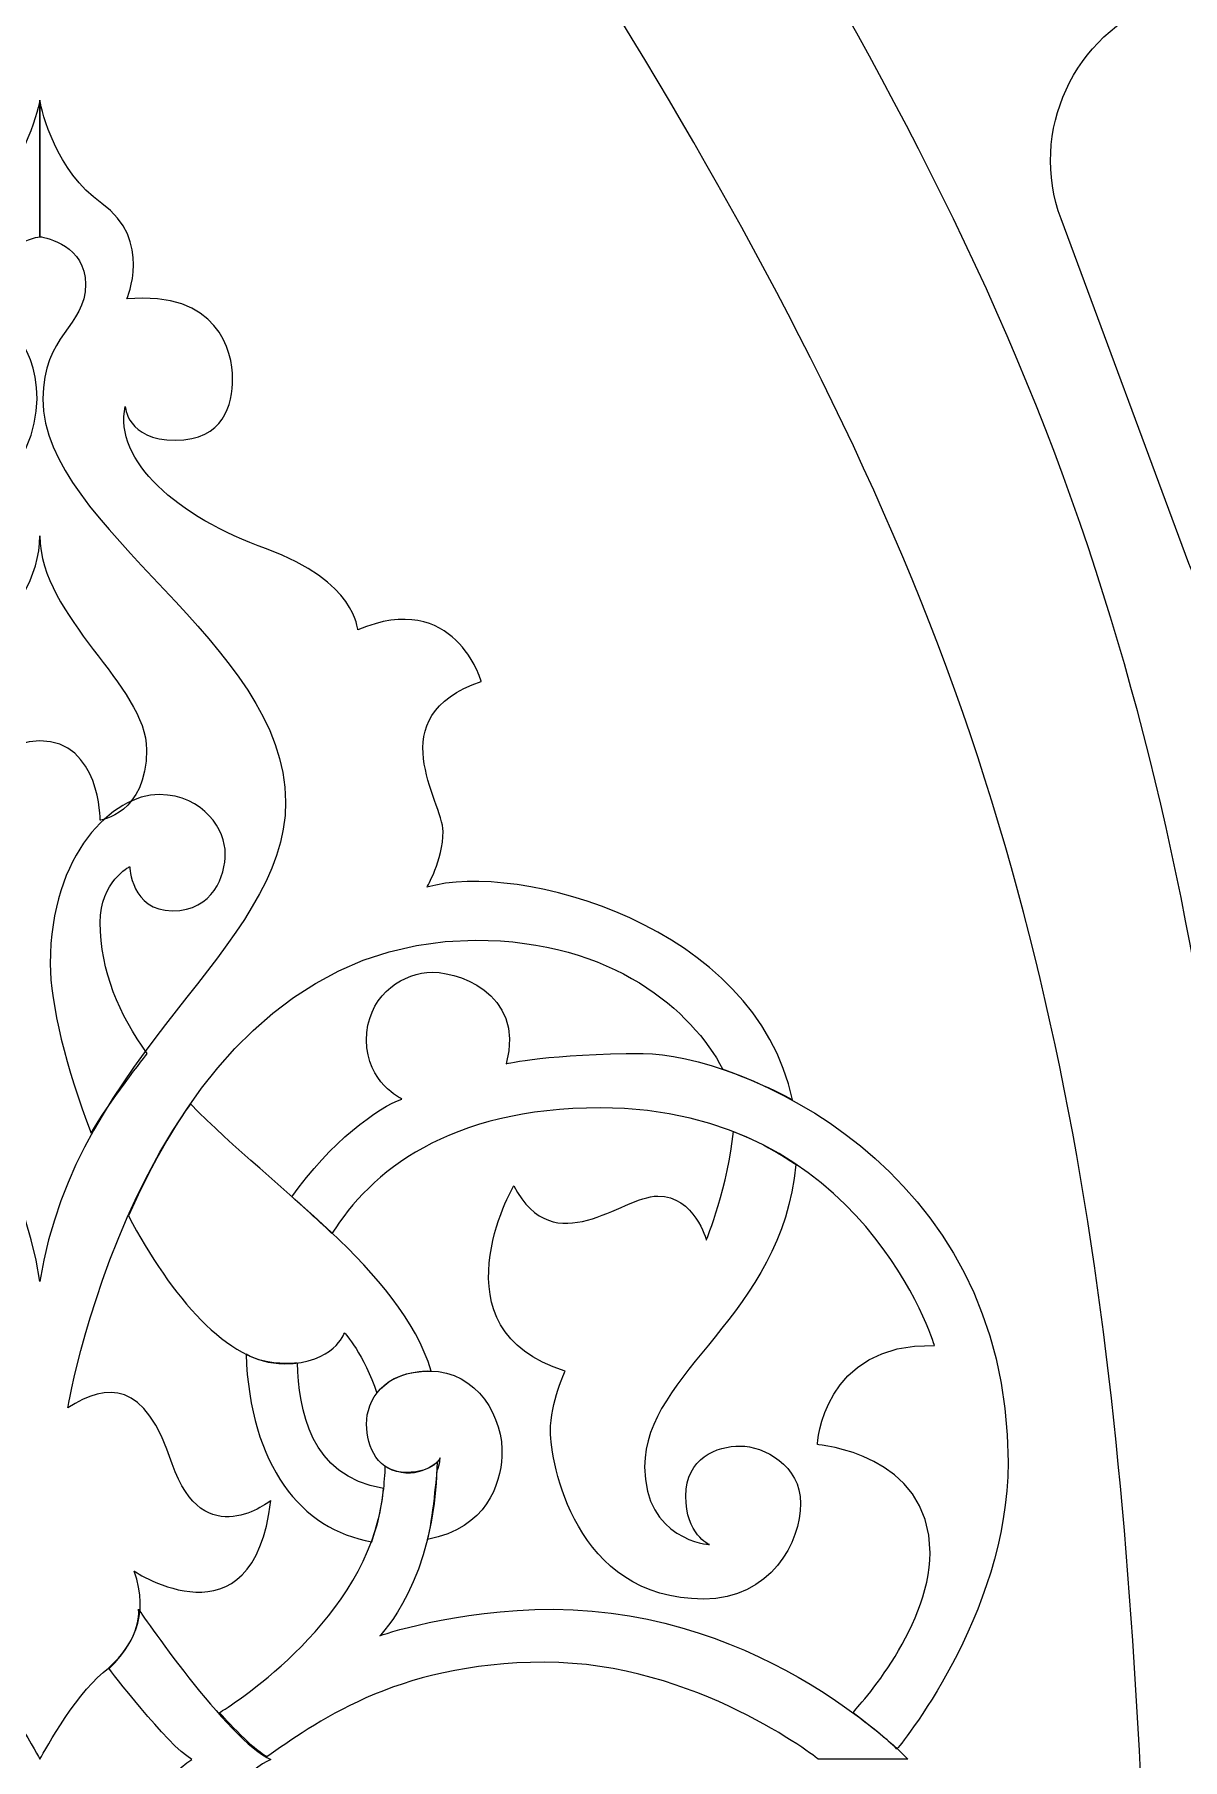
# Model space of a CAD drawing. Header units: millimetres. Extents: x -1420 to -489, y -454 to 898.
# Drawn here: x -973.7 to -939.8, y 131.3 to 182.4 of the extents above; entities that cross this region are included whole.
import ezdxf

# ---------------------------------------------------------------- set-up
doc = ezdxf.new("R2010")
doc.units = ezdxf.units.MM
doc.header["$MEASUREMENT"] = 0
doc.layers.add('Layer 1', color=7, linetype='Continuous')

msp = doc.modelspace()

# ---------------------------------------------------------------- linework, layer by layer
at = {"layer": 'Layer 1', "color": 1, "lineweight": 20}
for points, knots in [([(-1169.1755, 273.9722), (-1169.1755, 273.9722), (-779.1755, 273.9722), (-779.1755, 273.9722), (-779.1755, 273.9722), (-776.4216, 273.9722), (-774.1755, 271.7261), (-774.1755, 268.9722), (-774.1755, 268.9722), (-774.1755, 268.9722), (-774.1755, -21.0278), (-774.1755, -21.0278), (-774.1755, -21.0278), (-774.1755, -23.7817), (-776.4216, -26.0278), (-779.1755, -26.0278), (-779.1755, -26.0278), (-779.1755, -26.0278), (-1169.1755, -26.0278), (-1169.1755, -26.0278), (-1169.1755, -26.0278), (-1171.9294, -26.0278), (-1174.1755, -23.7817), (-1174.1755, -21.0278), (-1174.1755, -21.0278), (-1174.1755, -21.0278), (-1174.1755, 268.9722), (-1174.1755, 268.9722), (-1174.1755, 268.9722), (-1174.1755, 271.7261), (-1171.9294, 273.9722), (-1169.1755, 273.9722)], [0, 0, 0, 0, 0.1111111, 0.1111111, 0.1111111, 0.1111111, 0.2222222, 0.2222222, 0.2222222, 0.2222222, 0.3333333, 0.3333333, 0.3333333, 0.3333333, 0.4444444, 0.4444444, 0.4444444, 0.4444444, 0.5555556, 0.5555556, 0.5555556, 0.5555556, 0.6666667, 0.6666667, 0.6666667, 0.6666667, 0.7777778, 0.7777778, 0.7777778, 0.7777778, 1, 1, 1, 1]), ([(-1006.3358, 123.1453), (-1005.7897, 137.0299), (-1005.2435, 150.9144), (-999.7686, 164.9461), (-999.7686, 164.9461), (-994.2937, 178.9778), (-983.8899, 193.1566), (-978.6881, 200.246), (-978.6881, 200.246), (-973.4862, 207.3353), (-973.4862, 207.3353), (-973.4862, 207.3353)], [0, 0, 0, 0, 0.25, 0.25, 0.25, 0.25, 0.5, 0.5, 0.5, 0.5, 1, 1, 1, 1]), ([(-940.6807, 123.1453), (-941.2268, 137.0299), (-941.773, 150.9144), (-947.2479, 164.9461), (-947.2479, 164.9461), (-952.7228, 178.9778), (-963.1266, 193.1566), (-968.3284, 200.246), (-968.3284, 200.246), (-973.5303, 207.3353), (-973.5303, 207.3353), (-973.5303, 207.3353)], [0, 0, 0, 0, 0.25, 0.25, 0.25, 0.25, 0.5, 0.5, 0.5, 0.5, 1, 1, 1, 1])]:
    msp.add_open_spline(points, degree=3, knots=knots, dxfattribs=at)
at = {"layer": 'Layer 1', "lineweight": 20}
for points, knots in [([(-1010.0308, 127.9442), (-1009.424, 142.6001), (-1008.8171, 157.256), (-1002.7339, 172.0672), (-1002.7339, 172.0672), (-996.6507, 186.8785), (-985.0909, 201.845), (-979.3111, 209.3282), (-979.3111, 209.3282), (-973.5313, 216.8114), (-973.5313, 216.8114), (-973.5313, 216.8114)], [0, 0, 0, 0, 0.25, 0.25, 0.25, 0.25, 0.5, 0.5, 0.5, 0.5, 1, 1, 1, 1]), ([(-937.0807, 127.9442), (-937.6875, 142.6001), (-938.2944, 157.256), (-944.3776, 172.0672), (-944.3776, 172.0672), (-950.4608, 186.8785), (-962.0206, 201.845), (-967.8004, 209.3282), (-967.8004, 209.3282), (-973.5802, 216.8114), (-973.5802, 216.8114), (-973.5802, 216.8114)], [0, 0, 0, 0, 0.25, 0.25, 0.25, 0.25, 0.5, 0.5, 0.5, 0.5, 1, 1, 1, 1]), ([(-943.3696, 176.9179), (-943.3696, 176.9179), (-939.5923, 166.7253), (-939.5923, 166.7253), (-939.5923, 166.7253), (-938.6353, 164.143), (-935.7488, 162.8175), (-933.1664, 163.7745), (-933.1664, 163.7745), (-933.1664, 163.7745), (-923.6082, 167.3166), (-923.6082, 167.3166), (-923.6082, 167.3166), (-921.0259, 168.2736), (-919.7003, 171.1602), (-920.6573, 173.7425), (-920.6573, 173.7425), (-920.6573, 173.7425), (-924.4345, 183.935), (-924.4345, 183.935), (-924.4345, 183.935), (-925.3915, 186.5174), (-928.2782, 187.843), (-930.8605, 186.886), (-930.8605, 186.886), (-930.8605, 186.886), (-940.4187, 183.3437), (-940.4187, 183.3437), (-940.4187, 183.3437), (-943.0009, 182.3867), (-944.3265, 179.5002), (-943.3696, 176.9179)], [0, 0, 0, 0, 0.1111111, 0.1111111, 0.1111111, 0.1111111, 0.2222222, 0.2222222, 0.2222222, 0.2222222, 0.3333333, 0.3333333, 0.3333333, 0.3333333, 0.4444444, 0.4444444, 0.4444444, 0.4444444, 0.5555556, 0.5555556, 0.5555556, 0.5555556, 0.6666667, 0.6666667, 0.6666667, 0.6666667, 0.7777778, 0.7777778, 0.7777778, 0.7777778, 1, 1, 1, 1])]:
    msp.add_open_spline(points, degree=3, knots=knots, dxfattribs=at)
at = {"layer": 'Layer 1', "lineweight": 9}
for points, knots in [([(-973.5675, 180.4255), (-973.5007, 180.0681), (-973.0983, 178.3486), (-971.737, 177.376), (-971.737, 177.376), (-970.2144, 176.2887), (-970.9975, 174.5484), (-970.9975, 174.5484), (-970.9975, 174.5484), (-968.3001, 174.8095), (-967.8651, 172.9822), (-967.8651, 172.1992), (-967.8651, 172.1992), (-967.8651, 171.4161), (-968.1261, 170.372), (-969.5618, 170.372), (-969.5618, 170.372), (-970.9975, 170.372), (-971.0409, 171.3726), (-971.0409, 171.3726), (-971.0409, 171.3726), (-971.389, 169.7629), (-969.5183, 168.1097), (-966.8645, 167.1526), (-966.8645, 167.1526), (-964.2107, 166.1956), (-964.1672, 164.7599), (-964.1672, 164.7599), (-964.1672, 164.7599), (-961.2961, 165.978), (-960.513, 163.2372), (-960.513, 163.2372), (-960.513, 163.2372), (-963.5581, 162.1931), (-961.6442, 159.6701), (-961.6442, 158.8), (-961.6442, 158.8), (-961.6442, 157.9299), (-962.1224, 157.1468), (-962.1224, 157.1468), (-962.1224, 157.1468), (-959.4332, 157.9329), (-952.4031, 156.0372), (-951.3146, 150.8549), (-951.3146, 150.8549), (-951.804, 151.1731), (-953.3782, 151.7768), (-953.3782, 151.7768), (-953.3782, 151.7768), (-954.2716, 153.4713), (-956.6054, 155.5806), (-960.6871, 155.5806), (-960.6871, 155.5806), (-970.4318, 155.5806), (-972.7376, 141.7464), (-972.7376, 141.7464), (-972.7376, 141.7464), (-971.563, 142.4859), (-970.4754, 142.5729), (-969.6488, 140.0932), (-969.6488, 140.0932), (-968.7443, 137.38), (-966.734, 139.0056), (-966.734, 139.0056), (-966.734, 139.0056), (-967.256, 134.5681), (-970.7799, 136.9173), (-970.7799, 136.9173), (-970.7799, 136.9173), (-970.3014, 135.6121), (-970.8234, 134.6116), (-971.6935, 133.9155), (-971.6935, 133.9155), (-972.5636, 133.2196), (-973.5633, 131.3544), (-973.5633, 131.3544), (-973.5633, 131.3544), (-973.5633, 131.3544), (-974.5633, 133.2196), (-975.4334, 133.9155), (-975.4334, 133.9155), (-976.3035, 134.6116), (-976.8255, 135.6121), (-976.347, 136.9173), (-976.347, 136.9173), (-976.347, 136.9173), (-979.8709, 134.5681), (-980.3929, 139.0056), (-980.3929, 139.0056), (-980.3929, 139.0056), (-978.3826, 137.38), (-977.4781, 140.0932), (-977.4781, 140.0932), (-976.6515, 142.5729), (-975.5639, 142.4859), (-974.3893, 141.7464), (-974.3893, 141.7464), (-974.3893, 141.7464), (-976.695, 155.5806), (-986.4399, 155.5806), (-986.4399, 155.5806), (-990.5216, 155.5806), (-992.8552, 153.4713), (-993.7487, 151.7768), (-993.7487, 151.7768), (-993.7487, 151.7768), (-995.3229, 151.1731), (-995.8124, 150.8549), (-995.8124, 150.8549), (-994.7238, 156.0372), (-987.6936, 157.9329), (-985.0044, 157.1468), (-985.0044, 157.1468), (-985.0044, 157.1468), (-985.4829, 157.9299), (-985.4829, 158.8), (-985.4829, 158.8), (-985.4829, 159.6701), (-983.5687, 162.1931), (-986.614, 163.2372), (-986.614, 163.2372), (-986.614, 163.2372), (-985.8309, 165.978), (-982.9597, 164.7599), (-982.9597, 164.7599), (-982.9597, 164.7599), (-982.9162, 166.1956), (-980.2624, 167.1526), (-980.2624, 167.1526), (-977.6086, 168.1097), (-975.738, 169.7629), (-976.086, 171.3726), (-976.086, 171.3726), (-976.086, 171.3726), (-976.1295, 170.372), (-977.5651, 170.372), (-977.5651, 170.372), (-979.0008, 170.372), (-979.2618, 171.4161), (-979.2618, 172.1992), (-979.2618, 172.1992), (-979.2618, 172.9822), (-978.8268, 174.8095), (-976.1295, 174.5484), (-976.1295, 174.5484), (-976.1295, 174.5484), (-976.9126, 176.2887), (-975.3899, 177.376), (-975.3899, 177.376), (-974.0691, 178.3197), (-973.6512, 180.0013), (-973.5675, 180.4255), (-973.5675, 180.4255), (-973.5675, 180.4255), (-973.5675, 176.3905), (-973.5675, 176.3905), (-973.5675, 176.3905), (-973.8024, 176.3504), (-974.9113, 176.1061), (-974.9113, 174.9835), (-974.9113, 174.9835), (-974.9113, 173.7219), (-973.6499, 173.5043), (-973.6499, 171.5901), (-973.6499, 171.5901), (-973.6499, 167.7617), (-980.8279, 164.3683), (-980.8279, 159.6701), (-980.8279, 159.6701), (-980.8279, 155.3196), (-974.6292, 152.2743), (-973.5633, 145.4877), (-973.5633, 145.4877), (-972.4977, 152.2743), (-966.2989, 155.3196), (-966.2989, 159.6701), (-966.2989, 159.6701), (-966.2989, 164.3683), (-973.4772, 167.7617), (-973.4772, 171.5901), (-973.4772, 171.5901), (-973.4772, 173.5043), (-972.2156, 173.7219), (-972.2156, 174.9835), (-972.2156, 174.9835), (-972.2156, 176.122), (-973.3534, 176.3572), (-973.5675, 176.3919), (-973.5675, 176.3919), (-973.5675, 176.3919), (-973.5675, 180.4255), (-973.5675, 180.4255)], [0, 0, 0, 0, 0.0204082, 0.0204082, 0.0204082, 0.0204082, 0.0408163, 0.0408163, 0.0408163, 0.0408163, 0.0612245, 0.0612245, 0.0612245, 0.0612245, 0.0816327, 0.0816327, 0.0816327, 0.0816327, 0.1020408, 0.1020408, 0.1020408, 0.1020408, 0.122449, 0.122449, 0.122449, 0.122449, 0.1428571, 0.1428571, 0.1428571, 0.1428571, 0.1632653, 0.1632653, 0.1632653, 0.1632653, 0.1836735, 0.1836735, 0.1836735, 0.1836735, 0.2040816, 0.2040816, 0.2040816, 0.2040816, 0.2244898, 0.2244898, 0.2244898, 0.2244898, 0.244898, 0.244898, 0.244898, 0.244898, 0.2653061, 0.2653061, 0.2653061, 0.2653061, 0.2857143, 0.2857143, 0.2857143, 0.2857143, 0.3061224, 0.3061224, 0.3061224, 0.3061224, 0.3265306, 0.3265306, 0.3265306, 0.3265306, 0.3469388, 0.3469388, 0.3469388, 0.3469388, 0.3673469, 0.3673469, 0.3673469, 0.3673469, 0.3877551, 0.3877551, 0.3877551, 0.3877551, 0.4081633, 0.4081633, 0.4081633, 0.4081633, 0.4285714, 0.4285714, 0.4285714, 0.4285714, 0.4489796, 0.4489796, 0.4489796, 0.4489796, 0.4693878, 0.4693878, 0.4693878, 0.4693878, 0.4897959, 0.4897959, 0.4897959, 0.4897959, 0.5102041, 0.5102041, 0.5102041, 0.5102041, 0.5306122, 0.5306122, 0.5306122, 0.5306122, 0.5510204, 0.5510204, 0.5510204, 0.5510204, 0.5714286, 0.5714286, 0.5714286, 0.5714286, 0.5918367, 0.5918367, 0.5918367, 0.5918367, 0.6122449, 0.6122449, 0.6122449, 0.6122449, 0.6326531, 0.6326531, 0.6326531, 0.6326531, 0.6530612, 0.6530612, 0.6530612, 0.6530612, 0.6734694, 0.6734694, 0.6734694, 0.6734694, 0.6938776, 0.6938776, 0.6938776, 0.6938776, 0.7142857, 0.7142857, 0.7142857, 0.7142857, 0.7346939, 0.7346939, 0.7346939, 0.7346939, 0.755102, 0.755102, 0.755102, 0.755102, 0.7755102, 0.7755102, 0.7755102, 0.7755102, 0.7959184, 0.7959184, 0.7959184, 0.7959184, 0.8163265, 0.8163265, 0.8163265, 0.8163265, 0.8367347, 0.8367347, 0.8367347, 0.8367347, 0.8571429, 0.8571429, 0.8571429, 0.8571429, 0.877551, 0.877551, 0.877551, 0.877551, 0.8979592, 0.8979592, 0.8979592, 0.8979592, 0.9183673, 0.9183673, 0.9183673, 0.9183673, 0.9387755, 0.9387755, 0.9387755, 0.9387755, 0.9591837, 0.9591837, 0.9591837, 0.9591837, 1, 1, 1, 1]), ([(-973.5675, 180.4255), (-973.5007, 180.0681), (-973.0983, 178.3486), (-971.737, 177.376), (-971.737, 177.376), (-970.2144, 176.2887), (-970.9975, 174.5484), (-970.9975, 174.5484), (-970.9975, 174.5484), (-968.3001, 174.8095), (-967.8651, 172.9822), (-967.8651, 172.1992), (-967.8651, 172.1992), (-967.8651, 171.4161), (-968.1261, 170.372), (-969.5618, 170.372), (-969.5618, 170.372), (-970.9975, 170.372), (-971.0409, 171.3726), (-971.0409, 171.3726), (-971.0409, 171.3726), (-971.389, 169.7629), (-969.5183, 168.1097), (-966.8645, 167.1526), (-966.8645, 167.1526), (-964.2107, 166.1956), (-964.1672, 164.7599), (-964.1672, 164.7599), (-964.1672, 164.7599), (-961.2961, 165.978), (-960.513, 163.2372), (-960.513, 163.2372), (-960.513, 163.2372), (-963.5581, 162.1931), (-961.6442, 159.6701), (-961.6442, 158.8), (-961.6442, 158.8), (-961.6442, 157.9299), (-962.1224, 157.1468), (-962.1224, 157.1468), (-962.1224, 157.1468), (-959.4332, 157.9329), (-952.4031, 156.0372), (-951.3146, 150.8549), (-951.3146, 150.8549), (-951.804, 151.1731), (-953.3782, 151.7768), (-953.3782, 151.7768), (-953.3782, 151.7768), (-954.2716, 153.4713), (-956.6054, 155.5806), (-960.6871, 155.5806), (-960.6871, 155.5806), (-970.4318, 155.5806), (-972.7376, 141.7464), (-972.7376, 141.7464), (-972.7376, 141.7464), (-971.563, 142.4859), (-970.4754, 142.5729), (-969.6488, 140.0932), (-969.6488, 140.0932), (-968.7443, 137.38), (-966.734, 139.0056), (-966.734, 139.0056), (-966.734, 139.0056), (-967.256, 134.5681), (-970.7799, 136.9173), (-970.7799, 136.9173), (-970.7799, 136.9173), (-970.3014, 135.6121), (-970.8234, 134.6116), (-971.6935, 133.9155), (-971.6935, 133.9155), (-972.5636, 133.2196), (-973.5633, 131.3544), (-973.5633, 131.3544), (-973.5633, 131.3544), (-973.5633, 131.3544), (-974.5633, 133.2196), (-975.4334, 133.9155), (-975.4334, 133.9155), (-976.3035, 134.6116), (-976.8255, 135.6121), (-976.347, 136.9173), (-976.347, 136.9173), (-976.347, 136.9173), (-979.8709, 134.5681), (-980.3929, 139.0056), (-980.3929, 139.0056), (-980.3929, 139.0056), (-978.3826, 137.38), (-977.4781, 140.0932), (-977.4781, 140.0932), (-976.6515, 142.5729), (-975.5639, 142.4859), (-974.3893, 141.7464), (-974.3893, 141.7464), (-974.3893, 141.7464), (-976.695, 155.5806), (-986.4399, 155.5806), (-986.4399, 155.5806), (-990.5216, 155.5806), (-992.8552, 153.4713), (-993.7487, 151.7768), (-993.7487, 151.7768), (-993.7487, 151.7768), (-995.3229, 151.1731), (-995.8124, 150.8549), (-995.8124, 150.8549), (-994.7238, 156.0372), (-987.6936, 157.9329), (-985.0044, 157.1468), (-985.0044, 157.1468), (-985.0044, 157.1468), (-985.4829, 157.9299), (-985.4829, 158.8), (-985.4829, 158.8), (-985.4829, 159.6701), (-983.5687, 162.1931), (-986.614, 163.2372), (-986.614, 163.2372), (-986.614, 163.2372), (-985.8309, 165.978), (-982.9597, 164.7599), (-982.9597, 164.7599), (-982.9597, 164.7599), (-982.9162, 166.1956), (-980.2624, 167.1526), (-980.2624, 167.1526), (-977.6086, 168.1097), (-975.738, 169.7629), (-976.086, 171.3726), (-976.086, 171.3726), (-976.086, 171.3726), (-976.1295, 170.372), (-977.5651, 170.372), (-977.5651, 170.372), (-979.0008, 170.372), (-979.2618, 171.4161), (-979.2618, 172.1992), (-979.2618, 172.1992), (-979.2618, 172.9822), (-978.8268, 174.8095), (-976.1295, 174.5484), (-976.1295, 174.5484), (-976.1295, 174.5484), (-976.9126, 176.2887), (-975.3899, 177.376), (-975.3899, 177.376), (-974.0691, 178.3197), (-973.6512, 180.0013), (-973.5675, 180.4255), (-973.5675, 180.4255), (-973.5675, 180.4255), (-973.5675, 176.3905), (-973.5675, 176.3905), (-973.5675, 176.3905), (-973.8024, 176.3504), (-974.9113, 176.1061), (-974.9113, 174.9835), (-974.9113, 174.9835), (-974.9113, 173.7219), (-973.6499, 173.5043), (-973.6499, 171.5901), (-973.6499, 171.5901), (-973.6499, 167.7617), (-980.8279, 164.3683), (-980.8279, 159.6701), (-980.8279, 159.6701), (-980.8279, 155.3196), (-974.6292, 152.2743), (-973.5633, 145.4877), (-973.5633, 145.4877), (-972.4977, 152.2743), (-966.2989, 155.3196), (-966.2989, 159.6701), (-966.2989, 159.6701), (-966.2989, 164.3683), (-973.4772, 167.7617), (-973.4772, 171.5901), (-973.4772, 171.5901), (-973.4772, 173.5043), (-972.2156, 173.7219), (-972.2156, 174.9835), (-972.2156, 174.9835), (-972.2156, 176.122), (-973.3534, 176.3572), (-973.5675, 176.3919), (-973.5675, 176.3919), (-973.5675, 176.3919), (-973.5675, 180.4255), (-973.5675, 180.4255)], [0, 0, 0, 0, 0.0204082, 0.0204082, 0.0204082, 0.0204082, 0.0408163, 0.0408163, 0.0408163, 0.0408163, 0.0612245, 0.0612245, 0.0612245, 0.0612245, 0.0816327, 0.0816327, 0.0816327, 0.0816327, 0.1020408, 0.1020408, 0.1020408, 0.1020408, 0.122449, 0.122449, 0.122449, 0.122449, 0.1428571, 0.1428571, 0.1428571, 0.1428571, 0.1632653, 0.1632653, 0.1632653, 0.1632653, 0.1836735, 0.1836735, 0.1836735, 0.1836735, 0.2040816, 0.2040816, 0.2040816, 0.2040816, 0.2244898, 0.2244898, 0.2244898, 0.2244898, 0.244898, 0.244898, 0.244898, 0.244898, 0.2653061, 0.2653061, 0.2653061, 0.2653061, 0.2857143, 0.2857143, 0.2857143, 0.2857143, 0.3061224, 0.3061224, 0.3061224, 0.3061224, 0.3265306, 0.3265306, 0.3265306, 0.3265306, 0.3469388, 0.3469388, 0.3469388, 0.3469388, 0.3673469, 0.3673469, 0.3673469, 0.3673469, 0.3877551, 0.3877551, 0.3877551, 0.3877551, 0.4081633, 0.4081633, 0.4081633, 0.4081633, 0.4285714, 0.4285714, 0.4285714, 0.4285714, 0.4489796, 0.4489796, 0.4489796, 0.4489796, 0.4693878, 0.4693878, 0.4693878, 0.4693878, 0.4897959, 0.4897959, 0.4897959, 0.4897959, 0.5102041, 0.5102041, 0.5102041, 0.5102041, 0.5306122, 0.5306122, 0.5306122, 0.5306122, 0.5510204, 0.5510204, 0.5510204, 0.5510204, 0.5714286, 0.5714286, 0.5714286, 0.5714286, 0.5918367, 0.5918367, 0.5918367, 0.5918367, 0.6122449, 0.6122449, 0.6122449, 0.6122449, 0.6326531, 0.6326531, 0.6326531, 0.6326531, 0.6530612, 0.6530612, 0.6530612, 0.6530612, 0.6734694, 0.6734694, 0.6734694, 0.6734694, 0.6938776, 0.6938776, 0.6938776, 0.6938776, 0.7142857, 0.7142857, 0.7142857, 0.7142857, 0.7346939, 0.7346939, 0.7346939, 0.7346939, 0.755102, 0.755102, 0.755102, 0.755102, 0.7755102, 0.7755102, 0.7755102, 0.7755102, 0.7959184, 0.7959184, 0.7959184, 0.7959184, 0.8163265, 0.8163265, 0.8163265, 0.8163265, 0.8367347, 0.8367347, 0.8367347, 0.8367347, 0.8571429, 0.8571429, 0.8571429, 0.8571429, 0.877551, 0.877551, 0.877551, 0.877551, 0.8979592, 0.8979592, 0.8979592, 0.8979592, 0.9183673, 0.9183673, 0.9183673, 0.9183673, 0.9387755, 0.9387755, 0.9387755, 0.9387755, 0.9591837, 0.9591837, 0.9591837, 0.9591837, 1, 1, 1, 1]), ([(-973.5633, 161.4753), (-971.7792, 161.4753), (-971.7805, 159.1263), (-971.7805, 159.1263), (-971.7805, 159.1263), (-971.7805, 159.1263), (-970.4101, 159.322), (-970.4101, 161.2143), (-970.4101, 161.2143), (-970.4101, 163.1067), (-973.5633, 165.1297), (-973.5633, 167.5442), (-973.5633, 167.5442), (-973.5633, 165.1297), (-976.7168, 163.1067), (-976.7168, 161.2143), (-976.7168, 161.2143), (-976.7168, 159.322), (-975.3464, 159.1263), (-975.3464, 159.1263), (-975.3464, 159.1263), (-975.3464, 159.1263), (-975.3464, 161.4753), (-973.5633, 161.4753)], [0, 0, 0, 0, 0.1428571, 0.1428571, 0.1428571, 0.1428571, 0.2857143, 0.2857143, 0.2857143, 0.2857143, 0.4285714, 0.4285714, 0.4285714, 0.4285714, 0.5714286, 0.5714286, 0.5714286, 0.5714286, 0.7142857, 0.7142857, 0.7142857, 0.7142857, 1, 1, 1, 1]), ([(-973.5633, 161.4753), (-971.7792, 161.4753), (-971.7805, 159.1263), (-971.7805, 159.1263), (-971.7805, 159.1263), (-971.7805, 159.1263), (-970.4101, 159.322), (-970.4101, 161.2143), (-970.4101, 161.2143), (-970.4101, 163.1067), (-973.5633, 165.1297), (-973.5633, 167.5442), (-973.5633, 167.5442), (-973.5633, 165.1297), (-976.7168, 163.1067), (-976.7168, 161.2143), (-976.7168, 161.2143), (-976.7168, 159.322), (-975.3464, 159.1263), (-975.3464, 159.1263), (-975.3464, 159.1263), (-975.3464, 159.1263), (-975.3464, 161.4753), (-973.5633, 161.4753)], [0, 0, 0, 0, 0.1428571, 0.1428571, 0.1428571, 0.1428571, 0.2857143, 0.2857143, 0.2857143, 0.2857143, 0.4285714, 0.4285714, 0.4285714, 0.4285714, 0.5714286, 0.5714286, 0.5714286, 0.5714286, 0.7142857, 0.7142857, 0.7142857, 0.7142857, 1, 1, 1, 1]), ([(-972.0496, 149.8761), (-972.7889, 151.7892), (-973.2597, 153.7041), (-973.2597, 154.8845), (-973.2597, 154.8845), (-973.2597, 158.1474), (-971.389, 159.8876), (-970.0403, 159.8876), (-970.0403, 159.8876), (-968.6917, 159.8876), (-968.0826, 158.8), (-968.0826, 158.1474), (-968.0826, 158.1474), (-968.0826, 157.4948), (-968.4307, 156.4507), (-969.6488, 156.4507), (-969.6488, 156.4507), (-970.8669, 156.4507), (-970.9104, 157.7559), (-970.9104, 157.7559), (-970.9104, 157.7559), (-970.9104, 157.7559), (-971.7805, 157.3208), (-971.7805, 156.1026), (-971.7805, 156.1026), (-971.7805, 154.6586), (-971.213, 153.3715), (-970.3938, 152.2253), (-970.3938, 152.2253), (-970.3938, 152.2253), (-971.5765, 150.7081), (-972.0496, 149.8761)], [0, 0, 0, 0, 0.1111111, 0.1111111, 0.1111111, 0.1111111, 0.2222222, 0.2222222, 0.2222222, 0.2222222, 0.3333333, 0.3333333, 0.3333333, 0.3333333, 0.4444444, 0.4444444, 0.4444444, 0.4444444, 0.5555556, 0.5555556, 0.5555556, 0.5555556, 0.6666667, 0.6666667, 0.6666667, 0.6666667, 0.7777778, 0.7777778, 0.7777778, 0.7777778, 1, 1, 1, 1]), ([(-972.0496, 149.8761), (-972.7889, 151.7892), (-973.2597, 153.7041), (-973.2597, 154.8845), (-973.2597, 154.8845), (-973.2597, 158.1474), (-971.389, 159.8876), (-970.0403, 159.8876), (-970.0403, 159.8876), (-968.6917, 159.8876), (-968.0826, 158.8), (-968.0826, 158.1474), (-968.0826, 158.1474), (-968.0826, 157.4948), (-968.4307, 156.4507), (-969.6488, 156.4507), (-969.6488, 156.4507), (-970.8669, 156.4507), (-970.9104, 157.7559), (-970.9104, 157.7559), (-970.9104, 157.7559), (-970.9104, 157.7559), (-971.7805, 157.3208), (-971.7805, 156.1026), (-971.7805, 156.1026), (-971.7805, 154.6586), (-971.213, 153.3715), (-970.3938, 152.2253), (-970.3938, 152.2253), (-970.3938, 152.2253), (-971.5765, 150.7081), (-972.0496, 149.8761)], [0, 0, 0, 0, 0.1111111, 0.1111111, 0.1111111, 0.1111111, 0.2222222, 0.2222222, 0.2222222, 0.2222222, 0.3333333, 0.3333333, 0.3333333, 0.3333333, 0.4444444, 0.4444444, 0.4444444, 0.4444444, 0.5555556, 0.5555556, 0.5555556, 0.5555556, 0.6666667, 0.6666667, 0.6666667, 0.6666667, 0.7777778, 0.7777778, 0.7777778, 0.7777778, 1, 1, 1, 1]), ([(-948.2229, 131.6534), (-948.2229, 131.6534), (-944.9383, 135.5687), (-944.9383, 140.1366), (-944.9383, 140.1366), (-944.9383, 148.9679), (-952.9867, 152.2307), (-955.7275, 152.2307), (-955.7275, 152.2307), (-958.4683, 152.2307), (-959.7734, 151.9262), (-959.7734, 151.9262), (-959.7734, 151.9262), (-959.2079, 154.0579), (-961.2961, 154.7105), (-962.1224, 154.6235), (-962.1224, 154.6235), (-962.9491, 154.5365), (-963.9062, 153.8839), (-963.9062, 152.6223), (-963.9062, 152.6223), (-963.9062, 151.3607), (-962.8621, 150.8821), (-962.8621, 150.8821), (-962.8621, 150.8821), (-963.5213, 150.6539), (-965.0103, 149.5963), (-966.1114, 147.9838), (-966.1114, 147.9838), (-966.1114, 147.9838), (-965.1, 147.0866), (-964.9285, 146.8988), (-964.9285, 146.8988), (-963.7944, 148.718), (-961.4893, 150.621), (-956.9891, 150.621), (-956.9891, 150.621), (-949.2453, 150.621), (-947.1135, 143.5953), (-947.1135, 143.5953), (-947.1135, 143.5953), (-950.4417, 143.6605), (-950.5722, 140.6587), (-950.5722, 140.6587), (-950.5722, 140.6587), (-950.5722, 140.6587), (-947.2441, 140.3977), (-947.2441, 137.4611), (-947.2441, 137.4611), (-947.2441, 135.1336), (-949.5281, 132.7302), (-949.5281, 132.7302), (-949.5281, 132.7302), (-949.5281, 132.7302), (-948.435, 131.8899), (-948.2229, 131.6534)], [0, 0, 0, 0, 0.0666667, 0.0666667, 0.0666667, 0.0666667, 0.1333333, 0.1333333, 0.1333333, 0.1333333, 0.2, 0.2, 0.2, 0.2, 0.2666667, 0.2666667, 0.2666667, 0.2666667, 0.3333333, 0.3333333, 0.3333333, 0.3333333, 0.4, 0.4, 0.4, 0.4, 0.4666667, 0.4666667, 0.4666667, 0.4666667, 0.5333333, 0.5333333, 0.5333333, 0.5333333, 0.6, 0.6, 0.6, 0.6, 0.6666667, 0.6666667, 0.6666667, 0.6666667, 0.7333333, 0.7333333, 0.7333333, 0.7333333, 0.8, 0.8, 0.8, 0.8, 0.8666667, 0.8666667, 0.8666667, 0.8666667, 1, 1, 1, 1]), ([(-948.2229, 131.6534), (-948.2229, 131.6534), (-944.9383, 135.5687), (-944.9383, 140.1366), (-944.9383, 140.1366), (-944.9383, 148.9679), (-952.9867, 152.2307), (-955.7275, 152.2307), (-955.7275, 152.2307), (-958.4683, 152.2307), (-959.7734, 151.9262), (-959.7734, 151.9262), (-959.7734, 151.9262), (-959.2079, 154.0579), (-961.2961, 154.7105), (-962.1224, 154.6235), (-962.1224, 154.6235), (-962.9491, 154.5365), (-963.9062, 153.8839), (-963.9062, 152.6223), (-963.9062, 152.6223), (-963.9062, 151.3607), (-962.8621, 150.8821), (-962.8621, 150.8821), (-962.8621, 150.8821), (-963.5213, 150.6539), (-965.0103, 149.5963), (-966.1114, 147.9838), (-966.1114, 147.9838), (-966.1114, 147.9838), (-965.1, 147.0866), (-964.9285, 146.8988), (-964.9285, 146.8988), (-963.7944, 148.718), (-961.4893, 150.621), (-956.9891, 150.621), (-956.9891, 150.621), (-949.2453, 150.621), (-947.1135, 143.5953), (-947.1135, 143.5953), (-947.1135, 143.5953), (-950.4417, 143.6605), (-950.5722, 140.6587), (-950.5722, 140.6587), (-950.5722, 140.6587), (-950.5722, 140.6587), (-947.2441, 140.3977), (-947.2441, 137.4611), (-947.2441, 137.4611), (-947.2441, 135.1336), (-949.5281, 132.7302), (-949.5281, 132.7302), (-949.5281, 132.7302), (-949.5281, 132.7302), (-948.435, 131.8899), (-948.2229, 131.6534)], [0, 0, 0, 0, 0.0666667, 0.0666667, 0.0666667, 0.0666667, 0.1333333, 0.1333333, 0.1333333, 0.1333333, 0.2, 0.2, 0.2, 0.2, 0.2666667, 0.2666667, 0.2666667, 0.2666667, 0.3333333, 0.3333333, 0.3333333, 0.3333333, 0.4, 0.4, 0.4, 0.4, 0.4666667, 0.4666667, 0.4666667, 0.4666667, 0.5333333, 0.5333333, 0.5333333, 0.5333333, 0.6, 0.6, 0.6, 0.6, 0.6666667, 0.6666667, 0.6666667, 0.6666667, 0.7333333, 0.7333333, 0.7333333, 0.7333333, 0.8, 0.8, 0.8, 0.8, 0.8666667, 0.8666667, 0.8666667, 0.8666667, 1, 1, 1, 1]), ([(-963.6016, 142.1814), (-963.9664, 143.3149), (-964.5587, 143.9651), (-964.5587, 143.9651), (-964.5587, 143.9651), (-964.5587, 143.9651), (-964.8632, 143.0515), (-966.3424, 143.0515), (-966.3424, 143.0515), (-968.0082, 143.0515), (-969.6734, 145.0235), (-970.9472, 147.4283), (-970.9472, 147.4283), (-970.001, 149.5411), (-969.1131, 150.7407), (-969.1131, 150.7407), (-969.1131, 150.7407), (-966.5789, 148.138), (-962.9301, 145.859), (-961.992, 142.834), (-961.992, 142.834), (-961.992, 142.834), (-963.0363, 142.9101), (-963.6016, 142.1814)], [0, 0, 0, 0, 0.1428571, 0.1428571, 0.1428571, 0.1428571, 0.2857143, 0.2857143, 0.2857143, 0.2857143, 0.4285714, 0.4285714, 0.4285714, 0.4285714, 0.5714286, 0.5714286, 0.5714286, 0.5714286, 0.7142857, 0.7142857, 0.7142857, 0.7142857, 1, 1, 1, 1]), ([(-963.6016, 142.1814), (-963.9664, 143.3149), (-964.5587, 143.9651), (-964.5587, 143.9651), (-964.5587, 143.9651), (-964.5587, 143.9651), (-964.8632, 143.0515), (-966.3424, 143.0515), (-966.3424, 143.0515), (-968.0082, 143.0515), (-969.6734, 145.0235), (-970.9472, 147.4283), (-970.9472, 147.4283), (-970.001, 149.5411), (-969.1131, 150.7407), (-969.1131, 150.7407), (-969.1131, 150.7407), (-966.5789, 148.138), (-962.9301, 145.859), (-961.992, 142.834), (-961.992, 142.834), (-961.992, 142.834), (-963.0363, 142.9101), (-963.6016, 142.1814)], [0, 0, 0, 0, 0.1428571, 0.1428571, 0.1428571, 0.1428571, 0.2857143, 0.2857143, 0.2857143, 0.2857143, 0.4285714, 0.4285714, 0.4285714, 0.4285714, 0.5714286, 0.5714286, 0.5714286, 0.5714286, 0.7142857, 0.7142857, 0.7142857, 0.7142857, 1, 1, 1, 1]), ([(-953.0602, 149.9169), (-953.1938, 148.3767), (-953.8568, 146.7059), (-953.8568, 146.7059), (-953.8568, 146.7059), (-953.8568, 146.7059), (-954.2048, 148.011), (-955.2925, 148.011), (-955.2925, 148.011), (-956.3801, 148.011), (-958.3378, 146.0098), (-959.5559, 148.3156), (-959.5559, 148.3156), (-959.5559, 148.3156), (-961.992, 144.0521), (-958.0333, 142.834), (-958.0333, 142.834), (-958.0333, 142.834), (-958.4683, 141.9204), (-958.4683, 141.0503), (-958.4683, 141.0503), (-958.4683, 140.1802), (-957.7722, 136.0907), (-953.9438, 136.0907), (-953.9438, 136.0907), (-951.9426, 136.0907), (-951.0725, 137.7874), (-951.0725, 138.9186), (-951.0725, 138.9186), (-951.0725, 140.0496), (-952.1601, 140.6152), (-952.8562, 140.6152), (-952.8562, 140.6152), (-953.5522, 140.6152), (-954.4659, 140.2672), (-954.4659, 139.136), (-954.4659, 139.136), (-954.4659, 138.0049), (-953.7698, 137.7004), (-953.7698, 137.7004), (-953.7698, 137.7004), (-953.7698, 137.7004), (-955.684, 137.8309), (-955.684, 140.0061), (-955.684, 140.0061), (-955.684, 142.8131), (-951.6083, 144.4675), (-951.2167, 148.9462), (-951.2167, 148.9462), (-951.2167, 148.9462), (-952.0242, 149.5335), (-953.0602, 149.9169)], [0, 0, 0, 0, 0.0714286, 0.0714286, 0.0714286, 0.0714286, 0.1428571, 0.1428571, 0.1428571, 0.1428571, 0.2142857, 0.2142857, 0.2142857, 0.2142857, 0.2857143, 0.2857143, 0.2857143, 0.2857143, 0.3571429, 0.3571429, 0.3571429, 0.3571429, 0.4285714, 0.4285714, 0.4285714, 0.4285714, 0.5, 0.5, 0.5, 0.5, 0.5714286, 0.5714286, 0.5714286, 0.5714286, 0.6428571, 0.6428571, 0.6428571, 0.6428571, 0.7142857, 0.7142857, 0.7142857, 0.7142857, 0.7857143, 0.7857143, 0.7857143, 0.7857143, 0.8571429, 0.8571429, 0.8571429, 0.8571429, 1, 1, 1, 1]), ([(-953.0602, 149.9169), (-953.1938, 148.3767), (-953.8568, 146.7059), (-953.8568, 146.7059), (-953.8568, 146.7059), (-953.8568, 146.7059), (-954.2048, 148.011), (-955.2925, 148.011), (-955.2925, 148.011), (-956.3801, 148.011), (-958.3378, 146.0098), (-959.5559, 148.3156), (-959.5559, 148.3156), (-959.5559, 148.3156), (-961.992, 144.0521), (-958.0333, 142.834), (-958.0333, 142.834), (-958.0333, 142.834), (-958.4683, 141.9204), (-958.4683, 141.0503), (-958.4683, 141.0503), (-958.4683, 140.1802), (-957.7722, 136.0907), (-953.9438, 136.0907), (-953.9438, 136.0907), (-951.9426, 136.0907), (-951.0725, 137.7874), (-951.0725, 138.9186), (-951.0725, 138.9186), (-951.0725, 140.0496), (-952.1601, 140.6152), (-952.8562, 140.6152), (-952.8562, 140.6152), (-953.5522, 140.6152), (-954.4659, 140.2672), (-954.4659, 139.136), (-954.4659, 139.136), (-954.4659, 138.0049), (-953.7698, 137.7004), (-953.7698, 137.7004), (-953.7698, 137.7004), (-953.7698, 137.7004), (-955.684, 137.8309), (-955.684, 140.0061), (-955.684, 140.0061), (-955.684, 142.8131), (-951.6083, 144.4675), (-951.2167, 148.9462), (-951.2167, 148.9462), (-951.2167, 148.9462), (-952.0242, 149.5335), (-953.0602, 149.9169)], [0, 0, 0, 0, 0.0714286, 0.0714286, 0.0714286, 0.0714286, 0.1428571, 0.1428571, 0.1428571, 0.1428571, 0.2142857, 0.2142857, 0.2142857, 0.2142857, 0.2857143, 0.2857143, 0.2857143, 0.2857143, 0.3571429, 0.3571429, 0.3571429, 0.3571429, 0.4285714, 0.4285714, 0.4285714, 0.4285714, 0.5, 0.5, 0.5, 0.5, 0.5714286, 0.5714286, 0.5714286, 0.5714286, 0.6428571, 0.6428571, 0.6428571, 0.6428571, 0.7142857, 0.7142857, 0.7142857, 0.7142857, 0.7857143, 0.7857143, 0.7857143, 0.7857143, 0.8571429, 0.8571429, 0.8571429, 0.8571429, 1, 1, 1, 1]), ([(-963.7539, 137.7874), (-965.8388, 138.1368), (-967.35, 140.0403), (-967.4696, 143.3342), (-967.4696, 143.3342), (-966.821, 142.959), (-965.9483, 143.0732), (-965.9483, 143.0732), (-965.9483, 143.0732), (-965.9076, 141.7185), (-965.5974, 139.7179), (-963.4058, 139.3644), (-963.4058, 139.3644), (-963.4058, 139.3644), (-963.4385, 138.6575), (-963.7539, 137.7874)], [0, 0, 0, 0, 0.2, 0.2, 0.2, 0.2, 0.4, 0.4, 0.4, 0.4, 0.6, 0.6, 0.6, 0.6, 1, 1, 1, 1]), ([(-963.7539, 137.7874), (-965.8388, 138.1368), (-967.35, 140.0403), (-967.4696, 143.3342), (-967.4696, 143.3342), (-966.821, 142.959), (-965.9483, 143.0732), (-965.9483, 143.0732), (-965.9483, 143.0732), (-965.9076, 141.7185), (-965.5974, 139.7179), (-963.4058, 139.3644), (-963.4058, 139.3644), (-963.4058, 139.3644), (-963.4385, 138.6575), (-963.7539, 137.7874)], [0, 0, 0, 0, 0.2, 0.2, 0.2, 0.2, 0.4, 0.4, 0.4, 0.4, 0.6, 0.6, 0.6, 0.6, 1, 1, 1, 1]), ([(-962.1062, 137.8524), (-960.3397, 138.1992), (-959.951, 139.4876), (-959.904, 140.3107), (-959.904, 140.3107), (-959.8387, 141.4527), (-960.6435, 142.834), (-962.0354, 142.834), (-962.0354, 142.834), (-963.4276, 142.834), (-963.9062, 141.9638), (-963.9062, 141.2678), (-963.9062, 141.2678), (-963.9062, 140.5717), (-963.5581, 139.8321), (-962.7315, 139.8321), (-962.7315, 139.8321), (-961.905, 139.8321), (-961.7312, 140.2672), (-961.7312, 140.2672), (-961.7312, 140.2672), (-961.7312, 140.2672), (-961.7312, 140.0823), (-961.8179, 139.8974), (-961.8179, 139.8974), (-961.8179, 139.8974), (-961.943, 138.3854), (-962.1062, 137.8524)], [0, 0, 0, 0, 0.125, 0.125, 0.125, 0.125, 0.25, 0.25, 0.25, 0.25, 0.375, 0.375, 0.375, 0.375, 0.5, 0.5, 0.5, 0.5, 0.625, 0.625, 0.625, 0.625, 0.75, 0.75, 0.75, 0.75, 1, 1, 1, 1]), ([(-962.1062, 137.8524), (-960.3397, 138.1992), (-959.951, 139.4876), (-959.904, 140.3107), (-959.904, 140.3107), (-959.8387, 141.4527), (-960.6435, 142.834), (-962.0354, 142.834), (-962.0354, 142.834), (-963.4276, 142.834), (-963.9062, 141.9638), (-963.9062, 141.2678), (-963.9062, 141.2678), (-963.9062, 140.5717), (-963.5581, 139.8321), (-962.7315, 139.8321), (-962.7315, 139.8321), (-961.905, 139.8321), (-961.7312, 140.2672), (-961.7312, 140.2672), (-961.7312, 140.2672), (-961.7312, 140.2672), (-961.7312, 140.0823), (-961.8179, 139.8974), (-961.8179, 139.8974), (-961.8179, 139.8974), (-961.943, 138.3854), (-962.1062, 137.8524)], [0, 0, 0, 0, 0.125, 0.125, 0.125, 0.125, 0.25, 0.25, 0.25, 0.25, 0.375, 0.375, 0.375, 0.375, 0.5, 0.5, 0.5, 0.5, 0.625, 0.625, 0.625, 0.625, 0.75, 0.75, 0.75, 0.75, 1, 1, 1, 1]), ([(-947.8966, 131.3544), (-947.8966, 131.3544), (-952.1166, 135.7862), (-958.3813, 135.7862), (-958.3813, 135.7862), (-961.3396, 135.7862), (-963.5146, 135.0031), (-963.5146, 135.0031), (-963.5146, 135.0031), (-963.5146, 135.0031), (-961.8614, 136.6345), (-961.8179, 140.1475), (-961.8179, 140.1475), (-961.8179, 140.1475), (-962.4814, 139.5167), (-963.3515, 140.017), (-963.3515, 140.017), (-963.3706, 139.5452), (-963.4211, 138.9821), (-963.5581, 138.4399), (-963.5581, 138.4399), (-964.4282, 135.0031), (-968.2567, 132.7302), (-968.2567, 132.7302), (-968.2567, 132.7302), (-968.2567, 132.7302), (-967.3348, 131.6902), (-966.8536, 131.425), (-966.8536, 131.425), (-965.5049, 132.3384), (-963.1231, 134.22), (-958.6423, 134.22), (-958.6423, 134.22), (-954.1613, 134.22), (-950.5504, 131.3544), (-950.5504, 131.3544), (-950.5504, 131.3544), (-950.5504, 131.3544), (-947.8966, 131.3544), (-947.8966, 131.3544)], [0, 0, 0, 0, 0.0909091, 0.0909091, 0.0909091, 0.0909091, 0.1818182, 0.1818182, 0.1818182, 0.1818182, 0.2727273, 0.2727273, 0.2727273, 0.2727273, 0.3636364, 0.3636364, 0.3636364, 0.3636364, 0.4545455, 0.4545455, 0.4545455, 0.4545455, 0.5454545, 0.5454545, 0.5454545, 0.5454545, 0.6363636, 0.6363636, 0.6363636, 0.6363636, 0.7272727, 0.7272727, 0.7272727, 0.7272727, 0.8181818, 0.8181818, 0.8181818, 0.8181818, 1, 1, 1, 1]), ([(-947.8966, 131.3544), (-947.8966, 131.3544), (-952.1166, 135.7862), (-958.3813, 135.7862), (-958.3813, 135.7862), (-961.3396, 135.7862), (-963.5146, 135.0031), (-963.5146, 135.0031), (-963.5146, 135.0031), (-963.5146, 135.0031), (-961.8614, 136.6345), (-961.8179, 140.1475), (-961.8179, 140.1475), (-961.8179, 140.1475), (-962.4814, 139.5167), (-963.3515, 140.017), (-963.3515, 140.017), (-963.3706, 139.5452), (-963.4211, 138.9821), (-963.5581, 138.4399), (-963.5581, 138.4399), (-964.4282, 135.0031), (-968.2567, 132.7302), (-968.2567, 132.7302), (-968.2567, 132.7302), (-968.2567, 132.7302), (-967.3348, 131.6902), (-966.8536, 131.425), (-966.8536, 131.425), (-965.5049, 132.3384), (-963.1231, 134.22), (-958.6423, 134.22), (-958.6423, 134.22), (-954.1613, 134.22), (-950.5504, 131.3544), (-950.5504, 131.3544), (-950.5504, 131.3544), (-950.5504, 131.3544), (-947.8966, 131.3544), (-947.8966, 131.3544)], [0, 0, 0, 0, 0.0909091, 0.0909091, 0.0909091, 0.0909091, 0.1818182, 0.1818182, 0.1818182, 0.1818182, 0.2727273, 0.2727273, 0.2727273, 0.2727273, 0.3636364, 0.3636364, 0.3636364, 0.3636364, 0.4545455, 0.4545455, 0.4545455, 0.4545455, 0.5454545, 0.5454545, 0.5454545, 0.5454545, 0.6363636, 0.6363636, 0.6363636, 0.6363636, 0.7272727, 0.7272727, 0.7272727, 0.7272727, 0.8181818, 0.8181818, 0.8181818, 0.8181818, 1, 1, 1, 1]), ([(-969.0724, 131.3472), (-969.8065, 130.923), (-971.5195, 128.6592), (-971.5195, 128.6592), (-971.5195, 128.6592), (-970.508, 127.6804), (-970.6494, 126.9082), (-970.6494, 126.9082), (-970.6494, 126.9082), (-970.6494, 126.9082), (-967.9795, 130.8316), (-966.734, 131.3472), (-966.734, 131.3472), (-967.9795, 131.8627), (-970.6494, 135.7862), (-970.6494, 135.7862), (-970.6494, 135.7862), (-970.6494, 135.7862), (-970.508, 135.014), (-971.5195, 134.0351), (-971.5195, 134.0351), (-971.5195, 134.0351), (-969.8065, 131.7713), (-969.0724, 131.3472)], [0, 0, 0, 0, 0.1428571, 0.1428571, 0.1428571, 0.1428571, 0.2857143, 0.2857143, 0.2857143, 0.2857143, 0.4285714, 0.4285714, 0.4285714, 0.4285714, 0.5714286, 0.5714286, 0.5714286, 0.5714286, 0.7142857, 0.7142857, 0.7142857, 0.7142857, 1, 1, 1, 1]), ([(-969.0724, 131.3472), (-969.8065, 130.923), (-971.5195, 128.6592), (-971.5195, 128.6592), (-971.5195, 128.6592), (-970.508, 127.6804), (-970.6494, 126.9082), (-970.6494, 126.9082), (-970.6494, 126.9082), (-970.6494, 126.9082), (-967.9795, 130.8316), (-966.734, 131.3472), (-966.734, 131.3472), (-967.9795, 131.8627), (-970.6494, 135.7862), (-970.6494, 135.7862), (-970.6494, 135.7862), (-970.6494, 135.7862), (-970.508, 135.014), (-971.5195, 134.0351), (-971.5195, 134.0351), (-971.5195, 134.0351), (-969.8065, 131.7713), (-969.0724, 131.3472)], [0, 0, 0, 0, 0.1428571, 0.1428571, 0.1428571, 0.1428571, 0.2857143, 0.2857143, 0.2857143, 0.2857143, 0.4285714, 0.4285714, 0.4285714, 0.4285714, 0.5714286, 0.5714286, 0.5714286, 0.5714286, 0.7142857, 0.7142857, 0.7142857, 0.7142857, 1, 1, 1, 1])]:
    msp.add_open_spline(points, degree=3, knots=knots, dxfattribs=at)

doc.saveas('drawing.dxf')
